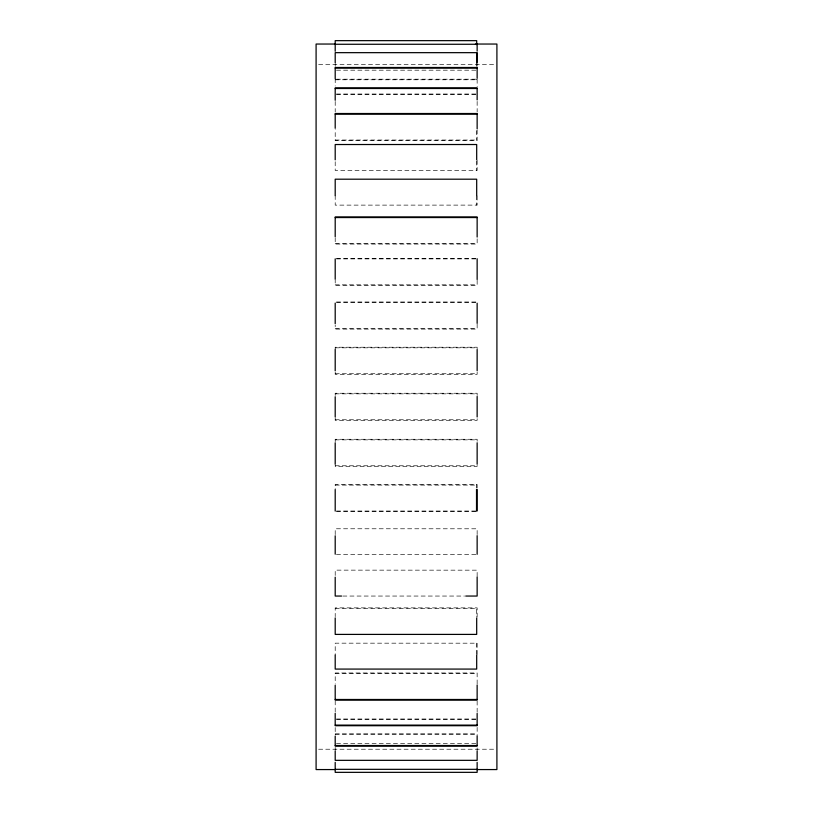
<?xml version="1.0" encoding="UTF-8"?>
<svg xmlns="http://www.w3.org/2000/svg" width="813" height="813" viewBox="0 0 813 813"><rect width="100%" height="100%" fill="white"/><g stroke="black" fill="none" stroke-linecap="round" stroke-linejoin="round"><path stroke-width="0.61" stroke-dasharray="4.07 3.05" d="M318.625 64.379L494.375 64.379M336.47 70.182L477.14 70.182M336.47 79.186L477.14 79.186M335.2 79.786L477.14 79.786M336.47 94.013L475.879 94.013M336.47 94.613L477.14 94.613M335.2 140.029L477.14 140.029M335.2 243.463L477.14 243.463M336.47 258.31L477.14 258.31M336.47 258.91L477.14 258.91M335.2 284.824L477.14 284.824M336.47 301.979L477.14 301.979M336.47 302.588L477.14 302.588M335.2 328.503L477.14 328.503M335.2 347.822L477.14 347.822M335.2 373.736L477.14 373.736M335.2 393.848L477.14 393.848M335.2 419.762L477.14 419.762M335.2 439.863L477.14 439.863M335.2 465.778L477.14 465.778M335.2 485.097L477.14 485.097M336.46 511.021L477.14 511.021M336.46 511.621L477.14 511.621M336.47 554.69L477.14 554.69M342.801 596.051L464.467 596.051M335.2 608.49L476.692 608.49L476.692 616.671M335.2 673.571L477.14 673.571M336.47 718.987L475.879 718.987M336.47 719.596L475.879 719.596M335.2 733.814L477.14 733.814M335.2 734.424L477.14 734.424M336.47 743.417L477.14 743.417M318.625 749.22L494.375 749.22M477.14 62.489L477.14 66.239M477.14 79.268L477.14 86.747M477.14 101.412L477.14 111.991M477.14 129.948L477.14 140.629L335.2 140.639L335.2 129.43M477.14 160.364L477.14 170.435L335.2 170.445L335.2 161.045M477.14 195.953L477.14 205.11L335.2 205.12L335.2 195.72M477.14 238.809L477.14 244.063L335.2 244.063L335.2 237.599M477.14 280.282L477.14 285.424L335.2 285.434L335.2 280.038M477.14 323.95L477.14 329.102L335.2 329.102L335.2 325.129M477.14 348.767L477.14 347.212L335.2 347.222L335.2 348.736M477.14 371.927L477.14 374.336L335.2 374.336L335.2 371.622M477.14 395.504L477.14 393.238L335.2 393.238L335.2 395.453M477.14 418.665L477.14 420.351L335.2 420.362L335.2 417.333M477.14 441.276L477.14 439.264L335.2 439.264L335.2 442.292M477.14 465.392L477.14 466.377L335.2 466.388L335.2 465.432M477.14 487.942L477.14 484.497L335.2 484.497L335.2 488.898M477.14 534.568L477.14 528.796L335.2 528.775L335.2 534.639M477.14 576.488L477.14 570.167L335.2 570.137L335.2 576.01M477.14 617.118L477.14 607.88L335.2 607.88L335.2 616.671M477.14 654.485L477.14 643.185L335.2 643.164L335.2 654.953M477.14 683.997L477.14 672.971L335.2 672.971L335.2 684.17M477.14 701.05L477.14 712.33M477.14 727.371L477.14 734.83M477.14 747.899L477.14 750.419M476.692 62.489L476.692 66.26M476.692 79.268L476.692 79.786M476.692 130.639L476.692 140.029M476.692 161.045L476.692 170.445M476.692 195.72L476.692 205.12M476.692 643.164L476.692 654.953M476.52 484.497L476.52 487.942M335.2 62.489L335.2 66.392M335.2 78.688L335.2 86.046M335.2 101.452L335.2 111.981M335.2 700.806L335.2 712.158M335.2 727.564L335.2 735.023M335.2 747.381L335.2 750.419"/><path stroke-width="1.22" d="M335.058 44.044L316.094 44.044L316.094 769.565L335.058 769.565M475.412 44.044L496.906 44.044L496.906 769.565L476.672 769.565M335.2 44.268L477.14 44.268M335.2 68.089L477.14 68.089M335.2 88.495L477.14 88.495M335.2 114.115L477.14 114.115M335.2 217.549L477.14 217.549M341.541 596.051L335.2 596.051L335.2 577.149M465.737 596.051L477.14 596.051L477.14 577.017M335.2 699.485L477.14 699.485M335.2 725.115L477.14 725.115M335.2 745.511L477.14 745.511M335.2 769.332L477.14 769.332M477.14 44.298L477.14 51.148M477.14 62.489L477.14 52.662L335.2 52.662L335.2 62.489M477.14 78.383L477.14 67.489L335.2 67.489L335.2 78.587M477.14 99.897L477.14 87.885L335.2 87.885L335.2 100.284M477.14 128.81L477.14 113.515L335.2 113.515L335.2 128.291M477.14 237.05L477.14 216.949L335.2 216.949L335.2 236.735M477.14 258.727L477.14 279.52M477.14 303.198L477.14 323.32M477.14 349.488L477.14 370.657M477.14 396.47L477.14 416.967M477.14 442.77L477.14 464.243M477.14 489.416L477.14 510.991M477.14 535.655L477.14 554.293M477.14 684.983L477.14 700.084L335.2 700.095L335.2 685.308M477.14 713.418L477.14 725.704L335.2 725.714L335.2 713.316M477.14 735.704L477.14 746.11L335.2 746.11L335.2 736.121M477.14 750.948L477.14 760.338L335.2 760.338L335.2 750.948M477.14 762.33L477.14 772.34L335.2 772.35L335.2 762.33M476.692 44.624L476.692 40.65L335.2 40.65L335.2 51.28M476.692 52.662L476.692 62.489M476.692 159.836L476.692 144.521L335.2 144.521L335.2 159.836M476.692 195.72L476.692 179.195L335.2 179.195L335.2 195.72M476.692 617.88L476.692 634.404L335.2 634.404L335.2 617.88M476.692 654.953L476.692 669.079L335.2 669.079L335.2 654.953M476.52 489.416L476.52 510.991M335.2 258.829L335.2 279.296M335.2 303.086L335.2 323.716M335.2 349.265L335.2 370.84M335.2 396.744L335.2 416.866M335.2 442.76L335.2 464.335M335.2 489.507L335.2 511.092M335.2 535.777L335.2 554.192"/></g></svg>
